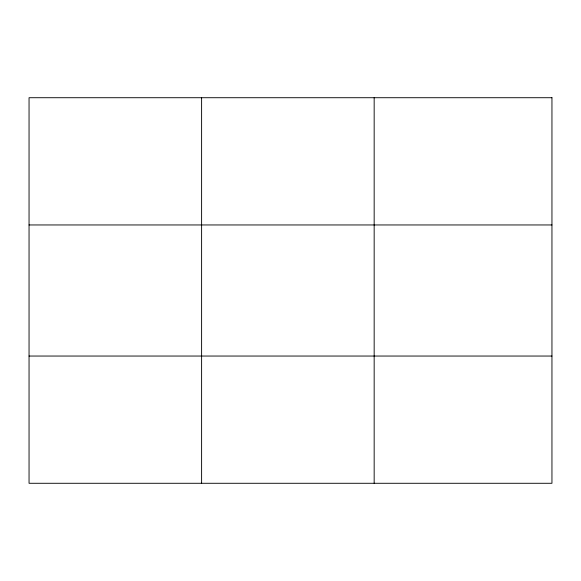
<?xml version="1.0" encoding="UTF-8"?>
<svg xmlns="http://www.w3.org/2000/svg" width="581" height="581" viewBox="0 0 581 581"><rect width="100%" height="100%" fill="white"/><g stroke="black" fill="none" stroke-linecap="round" stroke-linejoin="round"><path stroke-width="0.87" d="M201.607 97.717L201.607 483.283M374.164 97.717L374.164 483.283M29.05 224.956L551.95 224.956M29.05 356.044L551.95 356.044M551.95 97.717L551.95 483.283L29.05 483.283L29.05 97.717L551.95 97.717"/></g></svg>
